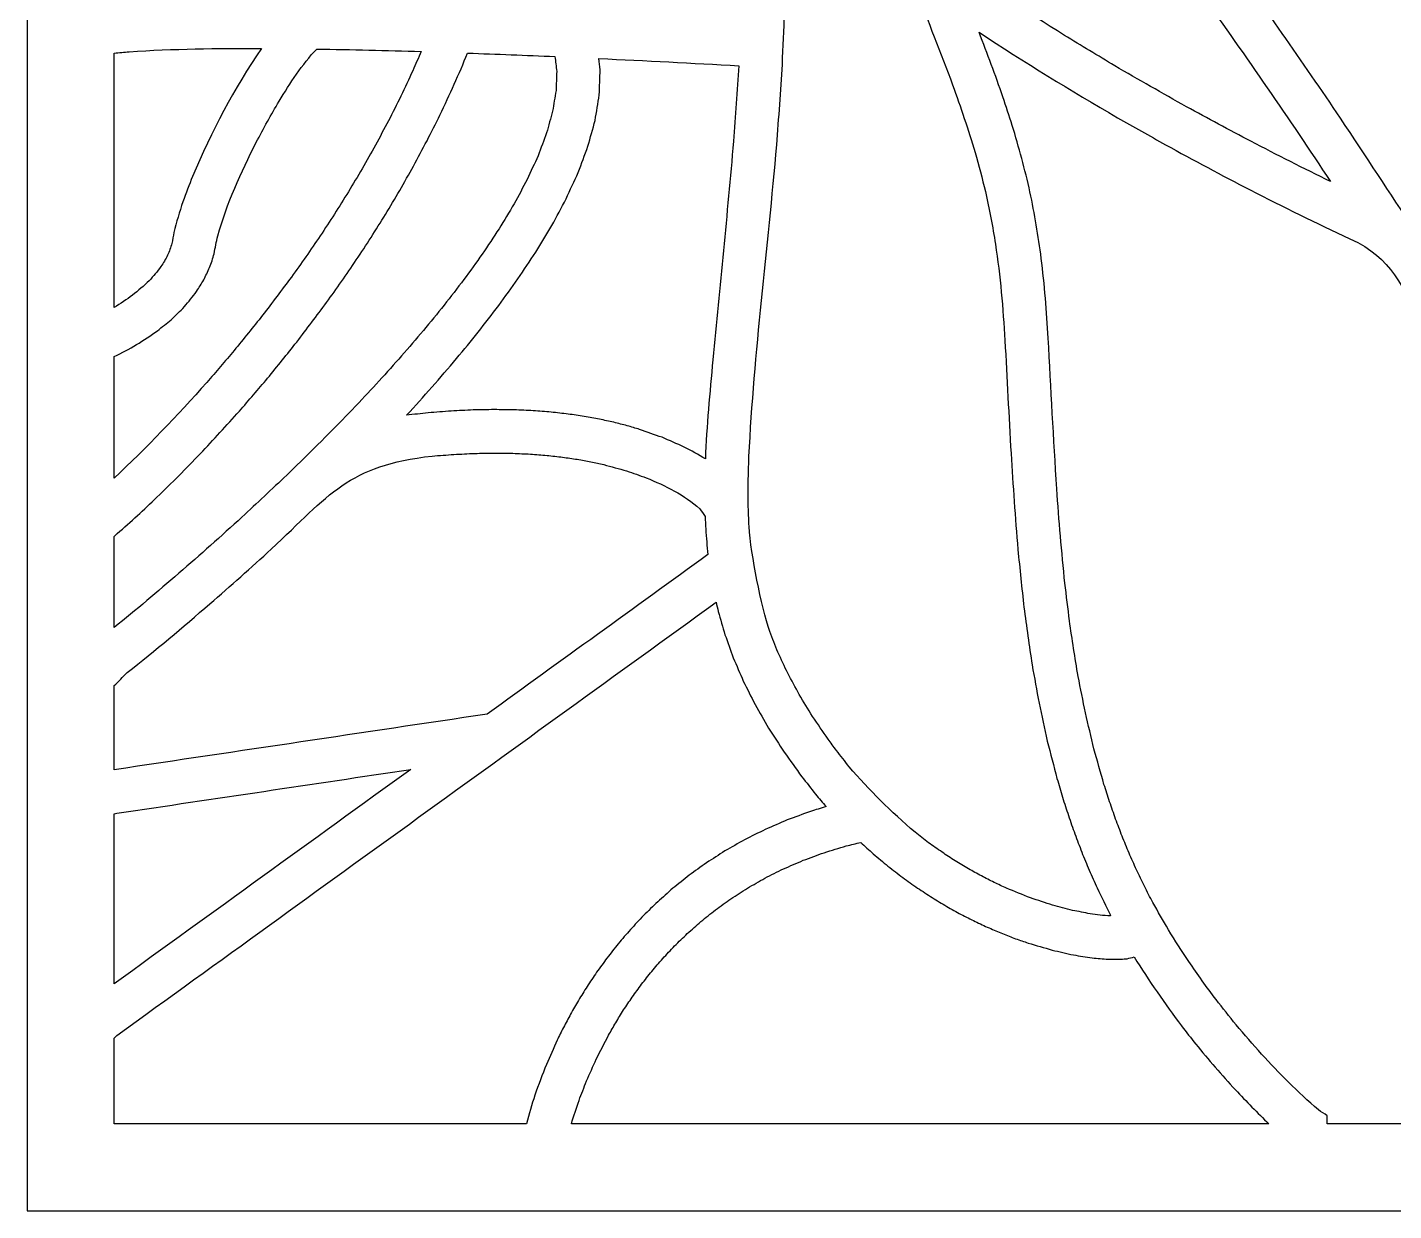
# Model space of a CAD drawing. Header units: centimetres. Extents: x 11.4 to 34.1, y -13.2 to 12.5.
# Drawn here: x 11.37 to 18.08, y -13.24 to -7.43 of the extents above; entities that cross this region are included whole.
import ezdxf

# ---------------------------------------------------------------- set-up
doc = ezdxf.new("R2010")
doc.units = ezdxf.units.CM
doc.header["$MEASUREMENT"] = 0
doc.layers.add('layer 1', color=7, linetype='Continuous')

msp = doc.modelspace()

# ---------------------------------------------------------------- linework, layer by layer
at = {"layer": 'layer 1', "color": 177}
for points, knots in [([(22.13631, -13.24016), (18.5475, -13.24016), (14.9587, -13.24016), (11.36989, -13.24016), (11.36989, -13.24016), (11.36989, -4.65901), (11.36989, 3.92215), (11.36989, 12.5033), (11.36989, 12.5033), (14.9587, 12.5033), (18.5475, 12.5033), (22.13631, 12.5033), (22.13631, 12.5033), (22.13631, 3.92215), (22.13631, -4.65901), (22.13631, -13.24016)], [0, 0, 0, 0, 0.2, 0.2, 0.2, 0.2, 0.4, 0.4, 0.4, 0.4, 0.6, 0.6, 0.6, 0.6, 1, 1, 1, 1]), ([(15.83243, -6.84298), (15.85421, -6.93241), (15.8815, -7.02127), (15.91198, -7.10812), (15.91198, -7.10812), (16.09123, -7.23516), (16.27551, -7.35403), (16.4616, -7.47074), (16.4616, -7.47074), (16.54399, -7.52048), (16.62638, -7.57022), (16.70877, -7.61996), (16.70877, -7.61996), (16.82556, -7.688), (16.94277, -7.7549), (17.06081, -7.82079), (17.06081, -7.82079), (17.16567, -7.87818), (17.27083, -7.93477), (17.37657, -7.99056), (17.37657, -7.99056), (17.50621, -8.05781), (17.63628, -8.12386), (17.76754, -8.18792), (17.76754, -8.18792), (17.56382, -7.87903), (17.3529, -7.57501), (17.13853, -7.27345), (17.13853, -7.27345), (16.88857, -6.92387), (16.56069, -6.49966), (16.26346, -6.19339), (16.26346, -6.19339), (16.23241, -6.22453), (16.20525, -6.25763), (16.1783, -6.29234), (16.1783, -6.29234), (16.06032, -6.4508), (15.96234, -6.62301), (15.86221, -6.79299), (15.86221, -6.79299), (15.85232, -6.80967), (15.84249, -6.82639), (15.83243, -6.84298)], [0, 0, 0, 0, 0.0833333, 0.0833333, 0.0833333, 0.0833333, 0.1666667, 0.1666667, 0.1666667, 0.1666667, 0.25, 0.25, 0.25, 0.25, 0.3333333, 0.3333333, 0.3333333, 0.3333333, 0.4166667, 0.4166667, 0.4166667, 0.4166667, 0.5, 0.5, 0.5, 0.5, 0.5833333, 0.5833333, 0.5833333, 0.5833333, 0.6666667, 0.6666667, 0.6666667, 0.6666667, 0.75, 0.75, 0.75, 0.75, 0.8333333, 0.8333333, 0.8333333, 0.8333333, 1, 1, 1, 1]), ([(18.26587, -7.0495), (18.19959, -6.97739), (18.13331, -6.90527), (18.06702, -6.83315), (18.06702, -6.83315), (18.03384, -6.79945), (18.00065, -6.76574), (17.96747, -6.73204), (17.96747, -6.73204), (17.82019, -6.68065), (17.66203, -6.66348), (17.50741, -6.65133), (17.50741, -6.65133), (17.44395, -6.64744), (17.38076, -6.64475), (17.31721, -6.64294), (17.31721, -6.64294), (17.26815, -6.64269), (17.21909, -6.64244), (17.17003, -6.64219), (17.17003, -6.64219), (17.0933, -6.64348), (17.01682, -6.64565), (16.94017, -6.64907), (16.94017, -6.64907), (17.04234, -6.78024), (17.14154, -6.91331), (17.23913, -7.04793), (17.23913, -7.04793), (17.43595, -7.3214), (17.62833, -7.59825), (17.81706, -7.87736), (17.81706, -7.87736), (18.06935, -8.2561), (18.28229, -8.58717), (18.5416, -8.96982), (18.5416, -8.96982), (18.57631, -9.01996), (18.61102, -9.07011), (18.64573, -9.12026), (18.64573, -9.12026), (18.68081, -9.16963), (18.7159, -9.219), (18.75098, -9.26838), (18.75098, -9.26838), (18.78655, -9.31688), (18.82212, -9.36538), (18.85769, -9.41388), (18.85769, -9.41388), (18.89385, -9.4614), (18.93001, -9.50893), (18.96617, -9.55646), (18.96617, -9.55646), (19.00302, -9.60291), (19.03988, -9.64937), (19.07673, -9.69583), (19.07673, -9.69583), (19.11439, -9.74111), (19.15205, -9.7864), (19.18971, -9.83169), (19.18971, -9.83169), (19.22827, -9.87571), (19.26684, -9.91972), (19.3054, -9.96374), (19.3054, -9.96374), (19.34498, -10.0064), (19.38455, -10.04906), (19.42413, -10.09172), (19.42413, -10.09172), (19.46483, -10.13292), (19.50552, -10.17412), (19.54622, -10.21532), (19.54622, -10.21532), (19.55951, -10.2279), (19.5728, -10.24047), (19.5861, -10.25305), (19.5861, -10.25305), (19.66034, -10.06398), (19.69013, -9.96098), (19.72932, -9.80421), (19.72932, -9.80421), (19.72425, -9.71184), (19.70591, -9.62018), (19.68755, -9.52976), (19.68755, -9.52976), (19.68069, -9.50064), (19.67384, -9.47152), (19.66698, -9.44239), (19.66698, -9.44239), (19.6582, -9.40974), (19.64942, -9.37709), (19.64064, -9.34443), (19.64064, -9.34443), (19.6297, -9.30836), (19.61876, -9.27229), (19.60783, -9.23622), (19.60783, -9.23622), (19.59449, -9.19684), (19.58116, -9.15747), (19.56783, -9.11809), (19.56783, -9.11809), (19.55186, -9.07552), (19.53589, -9.03295), (19.51992, -8.99038), (19.51992, -8.99038), (19.50108, -8.94473), (19.48224, -8.89907), (19.4634, -8.85342), (19.4634, -8.85342), (19.44144, -8.8048), (19.41949, -8.75618), (19.39754, -8.70755), (19.39754, -8.70755), (19.37223, -8.65607), (19.34693, -8.60459), (19.32162, -8.55311), (19.32162, -8.55311), (19.29272, -8.49889), (19.26383, -8.44466), (19.23493, -8.39044), (19.23493, -8.39044), (19.2022, -8.33358), (19.16948, -8.27672), (19.13675, -8.21986), (19.13675, -8.21986), (19.09995, -8.16048), (19.06315, -8.1011), (19.02635, -8.04172), (19.02635, -8.04172), (18.98524, -7.97993), (18.94413, -7.91815), (18.90301, -7.85636), (18.90301, -7.85636), (18.85735, -7.79228), (18.81169, -7.7282), (18.76602, -7.66412), (18.76602, -7.66412), (18.71557, -7.59785), (18.66511, -7.53159), (18.61465, -7.46533), (18.61465, -7.46533), (18.45805, -7.27266), (18.40744, -7.21324), (18.26587, -7.0495)], [0, 0, 0, 0, 0.027027, 0.027027, 0.027027, 0.027027, 0.0540541, 0.0540541, 0.0540541, 0.0540541, 0.0810811, 0.0810811, 0.0810811, 0.0810811, 0.1081081, 0.1081081, 0.1081081, 0.1081081, 0.1351351, 0.1351351, 0.1351351, 0.1351351, 0.1621622, 0.1621622, 0.1621622, 0.1621622, 0.1891892, 0.1891892, 0.1891892, 0.1891892, 0.2162162, 0.2162162, 0.2162162, 0.2162162, 0.2432432, 0.2432432, 0.2432432, 0.2432432, 0.2702703, 0.2702703, 0.2702703, 0.2702703, 0.2972973, 0.2972973, 0.2972973, 0.2972973, 0.3243243, 0.3243243, 0.3243243, 0.3243243, 0.3513514, 0.3513514, 0.3513514, 0.3513514, 0.3783784, 0.3783784, 0.3783784, 0.3783784, 0.4054054, 0.4054054, 0.4054054, 0.4054054, 0.4324324, 0.4324324, 0.4324324, 0.4324324, 0.4594595, 0.4594595, 0.4594595, 0.4594595, 0.4864865, 0.4864865, 0.4864865, 0.4864865, 0.5135135, 0.5135135, 0.5135135, 0.5135135, 0.5405405, 0.5405405, 0.5405405, 0.5405405, 0.5675676, 0.5675676, 0.5675676, 0.5675676, 0.5945946, 0.5945946, 0.5945946, 0.5945946, 0.6216216, 0.6216216, 0.6216216, 0.6216216, 0.6486486, 0.6486486, 0.6486486, 0.6486486, 0.6756757, 0.6756757, 0.6756757, 0.6756757, 0.7027027, 0.7027027, 0.7027027, 0.7027027, 0.7297297, 0.7297297, 0.7297297, 0.7297297, 0.7567568, 0.7567568, 0.7567568, 0.7567568, 0.7837838, 0.7837838, 0.7837838, 0.7837838, 0.8108108, 0.8108108, 0.8108108, 0.8108108, 0.8378378, 0.8378378, 0.8378378, 0.8378378, 0.8648649, 0.8648649, 0.8648649, 0.8648649, 0.8918919, 0.8918919, 0.8918919, 0.8918919, 0.9189189, 0.9189189, 0.9189189, 0.9189189, 0.9459459, 0.9459459, 0.9459459, 0.9459459, 1, 1, 1, 1]), ([(15.09094, -7.08501), (15.09566, -7.08842), (15.10039, -7.09183), (15.10511, -7.09525), (15.10511, -7.09525), (15.10048, -7.09988), (15.09584, -7.10451), (15.09121, -7.10914), (15.09121, -7.10914), (15.09005, -7.19182), (15.08888, -7.2745), (15.08772, -7.35718), (15.08772, -7.35718), (15.08403, -7.44262), (15.08034, -7.52806), (15.07665, -7.6135), (15.07665, -7.6135), (15.06868, -7.74489), (15.05945, -7.87601), (15.04918, -8.00725), (15.04918, -8.00725), (15.00587, -8.51713), (14.93862, -9.02714), (14.91258, -9.53809), (14.91258, -9.53809), (14.9096, -9.61595), (14.90821, -9.69325), (14.90895, -9.77118), (14.90895, -9.77118), (14.9104, -9.80794), (14.91184, -9.8447), (14.91329, -9.88146), (14.91329, -9.88146), (14.92359, -10.02337), (14.97129, -10.26899), (15.01512, -10.39756), (15.01512, -10.39756), (15.02845, -10.43141), (15.04178, -10.46525), (15.05511, -10.4991), (15.05511, -10.4991), (15.07109, -10.53336), (15.08706, -10.56762), (15.10304, -10.60188), (15.10304, -10.60188), (15.12187, -10.63681), (15.1407, -10.67173), (15.15954, -10.70665), (15.15954, -10.70665), (15.18144, -10.74245), (15.20335, -10.77825), (15.22526, -10.81405), (15.22526, -10.81405), (15.25046, -10.85094), (15.27565, -10.88782), (15.30085, -10.92471), (15.30085, -10.92471), (15.31464, -10.94347), (15.32842, -10.96224), (15.34221, -10.981), (15.34221, -10.981), (15.36306, -11.00755), (15.3839, -11.03409), (15.40475, -11.06064), (15.40475, -11.06064), (15.50266, -11.17501), (15.60839, -11.28178), (15.72895, -11.38275), (15.72895, -11.38275), (15.75091, -11.3997), (15.77287, -11.41665), (15.79483, -11.4336), (15.79483, -11.4336), (15.81672, -11.44916), (15.83862, -11.46473), (15.86051, -11.4803), (15.86051, -11.4803), (15.88226, -11.49454), (15.90401, -11.50878), (15.92576, -11.52303), (15.92576, -11.52303), (15.94729, -11.536), (15.96882, -11.54896), (15.99035, -11.56193), (15.99035, -11.56193), (16.01158, -11.57368), (16.03282, -11.58543), (16.05405, -11.59718), (16.05405, -11.59718), (16.0749, -11.60776), (16.09575, -11.61835), (16.1166, -11.62893), (16.1166, -11.62893), (16.13699, -11.63839), (16.15738, -11.64786), (16.17777, -11.65733), (16.17777, -11.65733), (16.21685, -11.67312), (16.25592, -11.68891), (16.295, -11.7047), (16.295, -11.7047), (16.33124, -11.71664), (16.36748, -11.72859), (16.40372, -11.74053), (16.40372, -11.74053), (16.43643, -11.74905), (16.46915, -11.75756), (16.50186, -11.76607), (16.50186, -11.76607), (16.53031, -11.77157), (16.55876, -11.77706), (16.58722, -11.78256), (16.58722, -11.78256), (16.61985, -11.78718), (16.65344, -11.79245), (16.68646, -11.79321), (16.68646, -11.79321), (16.68695, -11.79222), (16.68744, -11.79124), (16.68793, -11.79025), (16.68793, -11.79025), (16.66586, -11.74553), (16.64378, -11.70081), (16.6217, -11.65609), (16.6217, -11.65609), (16.60873, -11.62689), (16.59576, -11.59769), (16.58278, -11.56849), (16.58278, -11.56849), (16.57067, -11.539), (16.55856, -11.50951), (16.54645, -11.48003), (16.54645, -11.48003), (16.53517, -11.45027), (16.52389, -11.42052), (16.51262, -11.39077), (16.51262, -11.39077), (16.50213, -11.36077), (16.49165, -11.33077), (16.48116, -11.30077), (16.48116, -11.30077), (16.47144, -11.27055), (16.46172, -11.24033), (16.452, -11.2101), (16.452, -11.2101), (16.443, -11.17967), (16.43401, -11.14924), (16.42501, -11.1188), (16.42501, -11.1188), (16.40906, -11.05739), (16.39311, -10.99598), (16.37715, -10.93457), (16.37715, -10.93457), (16.36369, -10.87255), (16.35022, -10.81053), (16.33675, -10.74851), (16.33675, -10.74851), (16.3255, -10.68602), (16.31424, -10.62353), (16.30299, -10.56104), (16.30299, -10.56104), (16.28831, -10.46679), (16.27504, -10.37269), (16.26297, -10.27809), (16.26297, -10.27809), (16.25206, -10.18352), (16.24221, -10.08904), (16.23327, -9.99428), (16.23327, -9.99428), (16.21987, -9.83727), (16.2089, -9.68033), (16.19938, -9.52306), (16.19938, -9.52306), (16.18885, -9.33822), (16.17947, -9.15333), (16.16929, -8.96849), (16.16929, -8.96849), (16.16009, -8.81022), (16.14627, -8.65297), (16.12292, -8.49611), (16.12292, -8.49611), (16.10939, -8.4091), (16.09306, -8.32307), (16.07336, -8.23726), (16.07336, -8.23726), (16.05802, -8.1727), (16.04064, -8.10883), (16.0227, -8.04495), (16.0227, -8.04495), (15.9891, -7.9331), (15.95227, -7.82335), (15.91245, -7.71359), (15.91245, -7.71359), (15.85378, -7.55635), (15.79105, -7.40065), (15.73357, -7.24298), (15.73357, -7.24298), (15.64048, -7.17701), (15.54991, -7.1077), (15.45929, -7.03845), (15.45929, -7.03845), (15.32869, -6.93437), (15.19892, -6.82939), (15.07637, -6.71581), (15.07637, -6.71581), (15.08653, -6.8386), (15.08936, -6.96184), (15.09094, -7.08501)], [0, 0, 0, 0, 0.0188679, 0.0188679, 0.0188679, 0.0188679, 0.0377358, 0.0377358, 0.0377358, 0.0377358, 0.0566038, 0.0566038, 0.0566038, 0.0566038, 0.0754717, 0.0754717, 0.0754717, 0.0754717, 0.0943396, 0.0943396, 0.0943396, 0.0943396, 0.1132075, 0.1132075, 0.1132075, 0.1132075, 0.1320755, 0.1320755, 0.1320755, 0.1320755, 0.1509434, 0.1509434, 0.1509434, 0.1509434, 0.1698113, 0.1698113, 0.1698113, 0.1698113, 0.1886792, 0.1886792, 0.1886792, 0.1886792, 0.2075472, 0.2075472, 0.2075472, 0.2075472, 0.2264151, 0.2264151, 0.2264151, 0.2264151, 0.245283, 0.245283, 0.245283, 0.245283, 0.2641509, 0.2641509, 0.2641509, 0.2641509, 0.2830189, 0.2830189, 0.2830189, 0.2830189, 0.3018868, 0.3018868, 0.3018868, 0.3018868, 0.3207547, 0.3207547, 0.3207547, 0.3207547, 0.3396226, 0.3396226, 0.3396226, 0.3396226, 0.3584906, 0.3584906, 0.3584906, 0.3584906, 0.3773585, 0.3773585, 0.3773585, 0.3773585, 0.3962264, 0.3962264, 0.3962264, 0.3962264, 0.4150943, 0.4150943, 0.4150943, 0.4150943, 0.4339623, 0.4339623, 0.4339623, 0.4339623, 0.4528302, 0.4528302, 0.4528302, 0.4528302, 0.4716981, 0.4716981, 0.4716981, 0.4716981, 0.490566, 0.490566, 0.490566, 0.490566, 0.509434, 0.509434, 0.509434, 0.509434, 0.5283019, 0.5283019, 0.5283019, 0.5283019, 0.5471698, 0.5471698, 0.5471698, 0.5471698, 0.5660377, 0.5660377, 0.5660377, 0.5660377, 0.5849057, 0.5849057, 0.5849057, 0.5849057, 0.6037736, 0.6037736, 0.6037736, 0.6037736, 0.6226415, 0.6226415, 0.6226415, 0.6226415, 0.6415094, 0.6415094, 0.6415094, 0.6415094, 0.6603774, 0.6603774, 0.6603774, 0.6603774, 0.6792453, 0.6792453, 0.6792453, 0.6792453, 0.6981132, 0.6981132, 0.6981132, 0.6981132, 0.7169811, 0.7169811, 0.7169811, 0.7169811, 0.7358491, 0.7358491, 0.7358491, 0.7358491, 0.754717, 0.754717, 0.754717, 0.754717, 0.7735849, 0.7735849, 0.7735849, 0.7735849, 0.7924528, 0.7924528, 0.7924528, 0.7924528, 0.8113208, 0.8113208, 0.8113208, 0.8113208, 0.8301887, 0.8301887, 0.8301887, 0.8301887, 0.8490566, 0.8490566, 0.8490566, 0.8490566, 0.8679245, 0.8679245, 0.8679245, 0.8679245, 0.8867925, 0.8867925, 0.8867925, 0.8867925, 0.9056604, 0.9056604, 0.9056604, 0.9056604, 0.9245283, 0.9245283, 0.9245283, 0.9245283, 0.9433962, 0.9433962, 0.9433962, 0.9433962, 0.9622642, 0.9622642, 0.9622642, 0.9622642, 1, 1, 1, 1]), ([(18.316, -12.81377), (18.32953, -12.80017), (18.34307, -12.78657), (18.3566, -12.77297), (18.3566, -12.77297), (18.56748, -12.41698), (18.75851, -12.04986), (18.94444, -11.68039), (18.94444, -11.68039), (18.97904, -11.60971), (19.01364, -11.53903), (19.04823, -11.46836), (19.04823, -11.46836), (19.08409, -11.39288), (19.11995, -11.31741), (19.15581, -11.24194), (19.15581, -11.24194), (19.19257, -11.16202), (19.22932, -11.0821), (19.26608, -11.00217), (19.26608, -11.00217), (19.30339, -10.91814), (19.3407, -10.8341), (19.37801, -10.75007), (19.37801, -10.75007), (19.41851, -10.65492), (19.45901, -10.55977), (19.49952, -10.46462), (19.49952, -10.46462), (19.46537, -10.43232), (19.43123, -10.40002), (19.39708, -10.36772), (19.39708, -10.36772), (19.35476, -10.32487), (19.31243, -10.28201), (19.27011, -10.23916), (19.27011, -10.23916), (19.22908, -10.19495), (19.18806, -10.15073), (19.14704, -10.10652), (19.14704, -10.10652), (19.10721, -10.06105), (19.06737, -10.01558), (19.02754, -9.97011), (19.02754, -9.97011), (18.98877, -9.92349), (18.95001, -9.87687), (18.91124, -9.83025), (18.91124, -9.83025), (18.87343, -9.78259), (18.83562, -9.73493), (18.7978, -9.68727), (18.7978, -9.68727), (18.76083, -9.63867), (18.72386, -9.59007), (18.68688, -9.54147), (18.68688, -9.54147), (18.65063, -9.49204), (18.61437, -9.44261), (18.57812, -9.39317), (18.57812, -9.39317), (18.54247, -9.34301), (18.50682, -9.29284), (18.47118, -9.24268), (18.47118, -9.24268), (18.40124, -9.14056), (18.3313, -9.03844), (18.26136, -8.93632), (18.26136, -8.93632), (18.09521, -8.68723), (18.0824, -8.56904), (17.86227, -8.46893), (17.86227, -8.46893), (17.69757, -8.39257), (17.53523, -8.31168), (17.37355, -8.22917), (17.37355, -8.22917), (17.234, -8.15678), (17.09556, -8.08285), (16.95767, -8.00738), (16.95767, -8.00738), (16.87936, -7.9632), (16.80105, -7.91902), (16.72274, -7.87484), (16.72274, -7.87484), (16.49237, -7.74062), (16.26458, -7.6029), (16.04242, -7.45538), (16.04242, -7.45538), (16.08304, -7.56063), (16.12248, -7.666), (16.15976, -7.7725), (16.15976, -7.7725), (16.175, -7.81912), (16.19024, -7.86574), (16.20548, -7.91236), (16.20548, -7.91236), (16.23795, -8.02044), (16.26784, -8.12859), (16.29225, -8.23875), (16.29225, -8.23875), (16.31537, -8.34694), (16.33352, -8.45538), (16.34776, -8.56508), (16.34776, -8.56508), (16.36387, -8.69523), (16.37453, -8.82553), (16.38214, -8.95644), (16.38214, -8.95644), (16.39574, -9.20316), (16.40783, -9.44992), (16.4239, -9.6965), (16.4239, -9.6965), (16.43487, -9.85143), (16.44788, -10.00575), (16.46398, -10.16024), (16.46398, -10.16024), (16.47143, -10.22156), (16.47888, -10.28287), (16.48633, -10.34418), (16.48633, -10.34418), (16.49921, -10.4355), (16.51333, -10.52623), (16.52892, -10.61713), (16.52892, -10.61713), (16.54075, -10.67692), (16.55259, -10.73671), (16.56442, -10.7965), (16.56442, -10.7965), (16.57843, -10.85545), (16.59245, -10.91439), (16.60646, -10.97334), (16.60646, -10.97334), (16.62288, -11.0313), (16.63931, -11.08927), (16.65573, -11.14723), (16.65573, -11.14723), (16.66492, -11.17581), (16.67411, -11.20438), (16.6833, -11.23296), (16.6833, -11.23296), (16.69319, -11.26124), (16.70307, -11.28952), (16.71296, -11.3178), (16.71296, -11.3178), (16.72356, -11.34578), (16.73417, -11.37375), (16.74477, -11.40173), (16.74477, -11.40173), (16.75613, -11.42938), (16.76749, -11.45704), (16.77884, -11.48469), (16.77884, -11.48469), (16.79098, -11.51201), (16.80312, -11.53933), (16.81526, -11.56665), (16.81526, -11.56665), (16.82821, -11.59362), (16.84116, -11.62059), (16.8541, -11.64756), (16.8541, -11.64756), (16.8679, -11.67417), (16.88169, -11.70077), (16.89548, -11.72738), (16.89548, -11.72738), (16.92097, -11.7719), (16.94646, -11.81642), (16.97195, -11.86095), (16.97195, -11.86095), (17.00436, -11.91357), (17.03744, -11.96539), (17.07157, -12.01692), (17.07157, -12.01692), (17.1151, -12.08043), (17.15968, -12.14258), (17.20597, -12.20411), (17.20597, -12.20411), (17.23833, -12.2459), (17.27111, -12.28715), (17.30456, -12.32809), (17.30456, -12.32809), (17.38632, -12.4256), (17.47097, -12.51904), (17.56095, -12.60904), (17.56095, -12.60904), (17.60876, -12.65597), (17.65727, -12.70228), (17.70846, -12.74557), (17.70846, -12.74557), (17.72284, -12.75517), (17.73722, -12.76477), (17.7516, -12.77438), (17.7516, -12.77438), (17.7516, -12.78751), (17.7516, -12.80064), (17.7516, -12.81377), (17.7516, -12.81377), (17.93973, -12.81377), (18.12787, -12.81377), (18.316, -12.81377)], [0, 0, 0, 0, 0.0196078, 0.0196078, 0.0196078, 0.0196078, 0.0392157, 0.0392157, 0.0392157, 0.0392157, 0.0588235, 0.0588235, 0.0588235, 0.0588235, 0.0784314, 0.0784314, 0.0784314, 0.0784314, 0.0980392, 0.0980392, 0.0980392, 0.0980392, 0.1176471, 0.1176471, 0.1176471, 0.1176471, 0.1372549, 0.1372549, 0.1372549, 0.1372549, 0.1568627, 0.1568627, 0.1568627, 0.1568627, 0.1764706, 0.1764706, 0.1764706, 0.1764706, 0.1960784, 0.1960784, 0.1960784, 0.1960784, 0.2156863, 0.2156863, 0.2156863, 0.2156863, 0.2352941, 0.2352941, 0.2352941, 0.2352941, 0.254902, 0.254902, 0.254902, 0.254902, 0.2745098, 0.2745098, 0.2745098, 0.2745098, 0.2941176, 0.2941176, 0.2941176, 0.2941176, 0.3137255, 0.3137255, 0.3137255, 0.3137255, 0.3333333, 0.3333333, 0.3333333, 0.3333333, 0.3529412, 0.3529412, 0.3529412, 0.3529412, 0.372549, 0.372549, 0.372549, 0.372549, 0.3921569, 0.3921569, 0.3921569, 0.3921569, 0.4117647, 0.4117647, 0.4117647, 0.4117647, 0.4313725, 0.4313725, 0.4313725, 0.4313725, 0.4509804, 0.4509804, 0.4509804, 0.4509804, 0.4705882, 0.4705882, 0.4705882, 0.4705882, 0.4901961, 0.4901961, 0.4901961, 0.4901961, 0.5098039, 0.5098039, 0.5098039, 0.5098039, 0.5294118, 0.5294118, 0.5294118, 0.5294118, 0.5490196, 0.5490196, 0.5490196, 0.5490196, 0.5686275, 0.5686275, 0.5686275, 0.5686275, 0.5882353, 0.5882353, 0.5882353, 0.5882353, 0.6078431, 0.6078431, 0.6078431, 0.6078431, 0.627451, 0.627451, 0.627451, 0.627451, 0.6470588, 0.6470588, 0.6470588, 0.6470588, 0.6666667, 0.6666667, 0.6666667, 0.6666667, 0.6862745, 0.6862745, 0.6862745, 0.6862745, 0.7058824, 0.7058824, 0.7058824, 0.7058824, 0.7254902, 0.7254902, 0.7254902, 0.7254902, 0.745098, 0.745098, 0.745098, 0.745098, 0.7647059, 0.7647059, 0.7647059, 0.7647059, 0.7843137, 0.7843137, 0.7843137, 0.7843137, 0.8039216, 0.8039216, 0.8039216, 0.8039216, 0.8235294, 0.8235294, 0.8235294, 0.8235294, 0.8431373, 0.8431373, 0.8431373, 0.8431373, 0.8627451, 0.8627451, 0.8627451, 0.8627451, 0.8823529, 0.8823529, 0.8823529, 0.8823529, 0.9019608, 0.9019608, 0.9019608, 0.9019608, 0.9215686, 0.9215686, 0.9215686, 0.9215686, 0.9411765, 0.9411765, 0.9411765, 0.9411765, 0.9607843, 0.9607843, 0.9607843, 0.9607843, 1, 1, 1, 1]), ([(11.79628, -8.80607), (11.85829, -8.76919), (11.91608, -8.7253), (11.96771, -8.67487), (11.96771, -8.67487), (11.98889, -8.65262), (12.00772, -8.63043), (12.02588, -8.60567), (12.02588, -8.60567), (12.03795, -8.58735), (12.04844, -8.56952), (12.0584, -8.54999), (12.0584, -8.54999), (12.06683, -8.53059), (12.07342, -8.51231), (12.07916, -8.49196), (12.07916, -8.49196), (12.08273, -8.47392), (12.08631, -8.45587), (12.08988, -8.43783), (12.08988, -8.43783), (12.10204, -8.38665), (12.11674, -8.33758), (12.13346, -8.28772), (12.13346, -8.28772), (12.14859, -8.24572), (12.16449, -8.20432), (12.18117, -8.16292), (12.18117, -8.16292), (12.27379, -7.94346), (12.3846, -7.73097), (12.51979, -7.5346), (12.51979, -7.5346), (12.30291, -7.53328), (12.08622, -7.53653), (11.86977, -7.55075), (11.86977, -7.55075), (11.84532, -7.55299), (11.82086, -7.55523), (11.79641, -7.55746), (11.79641, -7.55746), (11.79637, -7.55747), (11.79633, -7.55747), (11.79628, -7.55748), (11.79628, -7.55748), (11.79628, -7.97367), (11.79628, -8.38987), (11.79628, -8.80607)], [0, 0, 0, 0, 0.0769231, 0.0769231, 0.0769231, 0.0769231, 0.1538462, 0.1538462, 0.1538462, 0.1538462, 0.2307692, 0.2307692, 0.2307692, 0.2307692, 0.3076923, 0.3076923, 0.3076923, 0.3076923, 0.3846154, 0.3846154, 0.3846154, 0.3846154, 0.4615385, 0.4615385, 0.4615385, 0.4615385, 0.5384615, 0.5384615, 0.5384615, 0.5384615, 0.6153846, 0.6153846, 0.6153846, 0.6153846, 0.6923077, 0.6923077, 0.6923077, 0.6923077, 0.7692308, 0.7692308, 0.7692308, 0.7692308, 0.8461538, 0.8461538, 0.8461538, 0.8461538, 1, 1, 1, 1]), ([(11.79628, -9.64346), (11.95613, -9.4954), (12.10605, -9.33655), (12.2512, -9.17431), (12.2512, -9.17431), (12.29599, -9.12207), (12.34077, -9.06983), (12.38555, -9.01759), (12.38555, -9.01759), (12.43201, -8.95999), (12.47846, -8.90239), (12.52491, -8.84478), (12.52491, -8.84478), (12.57214, -8.78209), (12.61937, -8.7194), (12.6666, -8.65671), (12.6666, -8.65671), (12.69023, -8.62354), (12.71386, -8.59037), (12.7375, -8.5572), (12.7375, -8.5572), (12.76099, -8.52286), (12.78449, -8.48853), (12.80799, -8.45419), (12.80799, -8.45419), (12.83124, -8.41872), (12.85449, -8.38325), (12.87774, -8.34778), (12.87774, -8.34778), (12.90063, -8.31121), (12.92353, -8.27464), (12.94642, -8.23806), (12.94642, -8.23806), (12.96886, -8.20043), (12.99129, -8.1628), (13.01372, -8.12516), (13.01372, -8.12516), (13.03557, -8.0865), (13.05743, -8.04784), (13.07928, -8.00918), (13.07928, -8.00918), (13.10046, -7.96952), (13.12163, -7.92986), (13.1428, -7.89021), (13.1428, -7.89021), (13.16319, -7.84959), (13.18357, -7.80898), (13.20395, -7.76836), (13.20395, -7.76836), (13.22343, -7.72683), (13.24291, -7.68529), (13.26239, -7.64375), (13.26239, -7.64375), (13.27603, -7.61243), (13.28967, -7.5811), (13.30331, -7.54978), (13.30331, -7.54978), (13.13252, -7.54424), (12.96165, -7.54038), (12.79079, -7.53743), (12.79079, -7.53743), (12.71794, -7.61418), (12.66073, -7.70417), (12.60569, -7.79409), (12.60569, -7.79409), (12.56648, -7.86036), (12.5295, -7.92724), (12.49389, -7.99552), (12.49389, -7.99552), (12.41921, -8.14328), (12.34893, -8.29516), (12.30488, -8.45522), (12.30488, -8.45522), (12.298, -8.48417), (12.29243, -8.51325), (12.28644, -8.54241), (12.28644, -8.54241), (12.28323, -8.5538), (12.28002, -8.5652), (12.2768, -8.57659), (12.2768, -8.57659), (12.27287, -8.58755), (12.26894, -8.59851), (12.26501, -8.60946), (12.26501, -8.60946), (12.25531, -8.63003), (12.24562, -8.6506), (12.23592, -8.67116), (12.23592, -8.67116), (12.22426, -8.68993), (12.21261, -8.70869), (12.20095, -8.72745), (12.20095, -8.72745), (12.1818, -8.75357), (12.16224, -8.77788), (12.14084, -8.8022), (12.14084, -8.8022), (12.11966, -8.82445), (12.09822, -8.84545), (12.07552, -8.86617), (12.07552, -8.86617), (12.05372, -8.88486), (12.03173, -8.9027), (12.00891, -8.92016), (12.00891, -8.92016), (11.94224, -8.96859), (11.87148, -9.01254), (11.79628, -9.04666), (11.79628, -9.04666), (11.79628, -9.24559), (11.79628, -9.44453), (11.79628, -9.64346)], [0, 0, 0, 0, 0.0344828, 0.0344828, 0.0344828, 0.0344828, 0.0689655, 0.0689655, 0.0689655, 0.0689655, 0.1034483, 0.1034483, 0.1034483, 0.1034483, 0.137931, 0.137931, 0.137931, 0.137931, 0.1724138, 0.1724138, 0.1724138, 0.1724138, 0.2068966, 0.2068966, 0.2068966, 0.2068966, 0.2413793, 0.2413793, 0.2413793, 0.2413793, 0.2758621, 0.2758621, 0.2758621, 0.2758621, 0.3103448, 0.3103448, 0.3103448, 0.3103448, 0.3448276, 0.3448276, 0.3448276, 0.3448276, 0.3793103, 0.3793103, 0.3793103, 0.3793103, 0.4137931, 0.4137931, 0.4137931, 0.4137931, 0.4482759, 0.4482759, 0.4482759, 0.4482759, 0.4827586, 0.4827586, 0.4827586, 0.4827586, 0.5172414, 0.5172414, 0.5172414, 0.5172414, 0.5517241, 0.5517241, 0.5517241, 0.5517241, 0.5862069, 0.5862069, 0.5862069, 0.5862069, 0.6206897, 0.6206897, 0.6206897, 0.6206897, 0.6551724, 0.6551724, 0.6551724, 0.6551724, 0.6896552, 0.6896552, 0.6896552, 0.6896552, 0.7241379, 0.7241379, 0.7241379, 0.7241379, 0.7586207, 0.7586207, 0.7586207, 0.7586207, 0.7931034, 0.7931034, 0.7931034, 0.7931034, 0.8275862, 0.8275862, 0.8275862, 0.8275862, 0.862069, 0.862069, 0.862069, 0.862069, 0.8965517, 0.8965517, 0.8965517, 0.8965517, 0.9310345, 0.9310345, 0.9310345, 0.9310345, 1, 1, 1, 1]), ([(11.79628, -10.37704), (12.01137, -10.20354), (12.21909, -10.02124), (12.42374, -9.83559), (12.42374, -9.83559), (12.497, -9.76688), (12.57026, -9.69816), (12.64352, -9.62944), (12.64352, -9.62944), (12.78022, -9.49635), (12.84621, -9.43037), (12.9846, -9.28734), (12.9846, -9.28734), (13.02211, -9.2472), (13.05962, -9.20706), (13.09713, -9.16691), (13.09713, -9.16691), (13.13386, -9.12603), (13.17059, -9.08516), (13.20731, -9.04428), (13.20731, -9.04428), (13.24291, -9.00287), (13.2785, -8.96147), (13.3141, -8.92006), (13.3141, -8.92006), (13.34821, -8.87833), (13.38231, -8.83661), (13.41642, -8.79488), (13.41642, -8.79488), (13.44869, -8.75304), (13.48095, -8.71121), (13.51322, -8.66938), (13.51322, -8.66938), (13.54329, -8.62765), (13.57336, -8.58593), (13.60343, -8.54421), (13.60343, -8.54421), (13.63096, -8.50283), (13.65848, -8.46145), (13.68601, -8.42007), (13.68601, -8.42007), (13.71064, -8.37928), (13.73527, -8.33849), (13.7599, -8.2977), (13.7599, -8.2977), (13.78129, -8.25775), (13.80268, -8.2178), (13.82407, -8.17785), (13.82407, -8.17785), (13.84189, -8.13902), (13.85972, -8.1002), (13.87754, -8.06137), (13.87754, -8.06137), (13.8915, -8.02397), (13.90546, -7.98656), (13.91941, -7.94916), (13.91941, -7.94916), (13.92924, -7.9135), (13.93907, -7.87784), (13.9489, -7.84218), (13.9489, -7.84218), (13.95442, -7.80857), (13.95994, -7.77496), (13.96546, -7.74135), (13.96546, -7.74135), (13.96658, -7.71005), (13.96769, -7.67875), (13.9688, -7.64745), (13.9688, -7.64745), (13.96602, -7.62313), (13.96323, -7.59882), (13.96044, -7.57451), (13.96044, -7.57451), (13.81734, -7.56842), (13.67423, -7.56254), (13.53108, -7.55746), (13.53108, -7.55746), (13.48973, -7.66055), (13.44292, -7.76093), (13.39577, -7.86146), (13.39577, -7.86146), (13.37456, -7.90372), (13.35335, -7.94598), (13.33214, -7.98824), (13.33214, -7.98824), (13.31014, -8.02945), (13.28814, -8.07065), (13.26614, -8.11185), (13.26614, -8.11185), (13.24346, -8.15197), (13.22079, -8.19209), (13.19811, -8.23221), (13.19811, -8.23221), (13.17486, -8.27121), (13.15161, -8.31022), (13.12837, -8.34922), (13.12837, -8.34922), (13.10467, -8.38708), (13.08096, -8.42494), (13.05726, -8.46279), (13.05726, -8.46279), (13.03322, -8.49948), (13.00917, -8.53616), (12.98513, -8.57284), (12.98513, -8.57284), (12.96085, -8.60831), (12.93658, -8.64379), (12.9123, -8.67927), (12.9123, -8.67927), (12.8879, -8.71351), (12.86351, -8.74775), (12.83911, -8.78199), (12.83911, -8.78199), (12.7904, -8.84664), (12.7417, -8.91129), (12.69299, -8.97595), (12.69299, -8.97595), (12.64513, -9.03529), (12.59728, -9.09464), (12.54942, -9.15398), (12.54942, -9.15398), (12.5033, -9.20778), (12.45719, -9.26157), (12.41107, -9.31536), (12.41107, -9.31536), (12.3479, -9.38597), (12.2841, -9.4556), (12.21913, -9.52457), (12.21913, -9.52457), (12.14921, -9.59699), (12.07853, -9.66816), (12.00623, -9.73822), (12.00623, -9.73822), (11.94255, -9.79866), (11.87843, -9.85857), (11.81157, -9.91552), (11.81157, -9.91552), (11.80648, -9.92062), (11.80138, -9.92571), (11.79628, -9.93081), (11.79628, -9.93081), (11.79628, -10.07955), (11.79628, -10.2283), (11.79628, -10.37704)], [0, 0, 0, 0, 0.027027, 0.027027, 0.027027, 0.027027, 0.0540541, 0.0540541, 0.0540541, 0.0540541, 0.0810811, 0.0810811, 0.0810811, 0.0810811, 0.1081081, 0.1081081, 0.1081081, 0.1081081, 0.1351351, 0.1351351, 0.1351351, 0.1351351, 0.1621622, 0.1621622, 0.1621622, 0.1621622, 0.1891892, 0.1891892, 0.1891892, 0.1891892, 0.2162162, 0.2162162, 0.2162162, 0.2162162, 0.2432432, 0.2432432, 0.2432432, 0.2432432, 0.2702703, 0.2702703, 0.2702703, 0.2702703, 0.2972973, 0.2972973, 0.2972973, 0.2972973, 0.3243243, 0.3243243, 0.3243243, 0.3243243, 0.3513514, 0.3513514, 0.3513514, 0.3513514, 0.3783784, 0.3783784, 0.3783784, 0.3783784, 0.4054054, 0.4054054, 0.4054054, 0.4054054, 0.4324324, 0.4324324, 0.4324324, 0.4324324, 0.4594595, 0.4594595, 0.4594595, 0.4594595, 0.4864865, 0.4864865, 0.4864865, 0.4864865, 0.5135135, 0.5135135, 0.5135135, 0.5135135, 0.5405405, 0.5405405, 0.5405405, 0.5405405, 0.5675676, 0.5675676, 0.5675676, 0.5675676, 0.5945946, 0.5945946, 0.5945946, 0.5945946, 0.6216216, 0.6216216, 0.6216216, 0.6216216, 0.6486486, 0.6486486, 0.6486486, 0.6486486, 0.6756757, 0.6756757, 0.6756757, 0.6756757, 0.7027027, 0.7027027, 0.7027027, 0.7027027, 0.7297297, 0.7297297, 0.7297297, 0.7297297, 0.7567568, 0.7567568, 0.7567568, 0.7567568, 0.7837838, 0.7837838, 0.7837838, 0.7837838, 0.8108108, 0.8108108, 0.8108108, 0.8108108, 0.8378378, 0.8378378, 0.8378378, 0.8378378, 0.8648649, 0.8648649, 0.8648649, 0.8648649, 0.8918919, 0.8918919, 0.8918919, 0.8918919, 0.9189189, 0.9189189, 0.9189189, 0.9189189, 0.9459459, 0.9459459, 0.9459459, 0.9459459, 1, 1, 1, 1]), ([(14.86269, -7.61959), (14.63392, -7.60656), (14.40505, -7.59483), (14.17615, -7.58422), (14.17615, -7.58422), (14.17824, -7.6025), (14.18034, -7.62077), (14.18244, -7.63905), (14.18244, -7.63905), (14.18097, -7.6802), (14.17951, -7.72135), (14.17804, -7.7625), (14.17804, -7.7625), (14.17118, -7.80431), (14.16431, -7.84611), (14.15745, -7.88791), (14.15745, -7.88791), (14.14578, -7.93024), (14.13411, -7.97256), (14.12244, -8.01489), (14.12244, -8.01489), (14.10648, -8.05766), (14.09052, -8.10044), (14.07456, -8.14322), (14.07456, -8.14322), (14.05474, -8.18639), (14.03492, -8.22956), (14.0151, -8.27273), (14.0151, -8.27273), (13.99182, -8.31622), (13.96853, -8.3597), (13.94525, -8.40318), (13.94525, -8.40318), (13.91887, -8.44688), (13.89249, -8.49057), (13.86611, -8.53427), (13.86611, -8.53427), (13.83698, -8.57805), (13.80785, -8.62184), (13.77873, -8.66562), (13.77873, -8.66562), (13.7472, -8.70936), (13.71567, -8.7531), (13.68415, -8.79684), (13.68415, -8.79684), (13.65056, -8.84039), (13.61698, -8.88393), (13.5834, -8.92747), (13.5834, -8.92747), (13.54809, -8.97066), (13.51279, -9.01385), (13.47749, -9.05703), (13.47749, -9.05703), (13.39689, -9.15079), (13.31636, -9.24456), (13.23192, -9.33493), (13.23192, -9.33493), (13.26726, -9.33113), (13.30261, -9.32733), (13.33795, -9.32353), (13.33795, -9.32353), (13.37567, -9.32057), (13.41339, -9.31762), (13.45111, -9.31467), (13.45111, -9.31467), (13.48713, -9.31293), (13.52314, -9.31118), (13.55915, -9.30944), (13.55915, -9.30944), (13.59348, -9.30883), (13.62781, -9.30823), (13.66214, -9.30762), (13.66214, -9.30762), (13.69482, -9.30806), (13.7275, -9.30851), (13.76018, -9.30895), (13.76018, -9.30895), (13.79124, -9.31037), (13.82229, -9.31179), (13.85335, -9.31321), (13.85335, -9.31321), (13.88281, -9.31553), (13.91227, -9.31785), (13.94173, -9.32016), (13.94173, -9.32016), (13.96962, -9.3233), (13.99751, -9.32643), (14.0254, -9.32956), (14.0254, -9.32956), (14.05175, -9.33344), (14.0781, -9.33731), (14.10445, -9.34118), (14.10445, -9.34118), (14.12928, -9.34571), (14.15411, -9.35023), (14.17895, -9.35476), (14.17895, -9.35476), (14.20229, -9.35986), (14.22564, -9.36497), (14.24898, -9.37007), (14.24898, -9.37007), (14.27086, -9.37567), (14.29274, -9.38127), (14.31462, -9.38687), (14.31462, -9.38687), (14.33507, -9.39289), (14.35551, -9.3989), (14.37596, -9.40491), (14.37596, -9.40491), (14.41263, -9.41786), (14.44931, -9.4308), (14.48599, -9.44374), (14.48599, -9.44374), (14.55945, -9.47423), (14.63162, -9.50704), (14.69877, -9.55004), (14.69877, -9.55004), (14.70499, -9.38737), (14.72042, -9.2252), (14.73526, -9.06316), (14.73526, -9.06316), (14.7693, -8.70541), (14.80627, -8.348), (14.83669, -7.98991), (14.83669, -7.98991), (14.84635, -7.86648), (14.8552, -7.74316), (14.86269, -7.61959)], [0, 0, 0, 0, 0.030303, 0.030303, 0.030303, 0.030303, 0.0606061, 0.0606061, 0.0606061, 0.0606061, 0.0909091, 0.0909091, 0.0909091, 0.0909091, 0.1212121, 0.1212121, 0.1212121, 0.1212121, 0.1515152, 0.1515152, 0.1515152, 0.1515152, 0.1818182, 0.1818182, 0.1818182, 0.1818182, 0.2121212, 0.2121212, 0.2121212, 0.2121212, 0.2424242, 0.2424242, 0.2424242, 0.2424242, 0.2727273, 0.2727273, 0.2727273, 0.2727273, 0.3030303, 0.3030303, 0.3030303, 0.3030303, 0.3333333, 0.3333333, 0.3333333, 0.3333333, 0.3636364, 0.3636364, 0.3636364, 0.3636364, 0.3939394, 0.3939394, 0.3939394, 0.3939394, 0.4242424, 0.4242424, 0.4242424, 0.4242424, 0.4545455, 0.4545455, 0.4545455, 0.4545455, 0.4848485, 0.4848485, 0.4848485, 0.4848485, 0.5151515, 0.5151515, 0.5151515, 0.5151515, 0.5454545, 0.5454545, 0.5454545, 0.5454545, 0.5757576, 0.5757576, 0.5757576, 0.5757576, 0.6060606, 0.6060606, 0.6060606, 0.6060606, 0.6363636, 0.6363636, 0.6363636, 0.6363636, 0.6666667, 0.6666667, 0.6666667, 0.6666667, 0.6969697, 0.6969697, 0.6969697, 0.6969697, 0.7272727, 0.7272727, 0.7272727, 0.7272727, 0.7575758, 0.7575758, 0.7575758, 0.7575758, 0.7878788, 0.7878788, 0.7878788, 0.7878788, 0.8181818, 0.8181818, 0.8181818, 0.8181818, 0.8484848, 0.8484848, 0.8484848, 0.8484848, 0.8787879, 0.8787879, 0.8787879, 0.8787879, 0.9090909, 0.9090909, 0.9090909, 0.9090909, 0.9393939, 0.9393939, 0.9393939, 0.9393939, 1, 1, 1, 1]), ([(11.79628, -11.07566), (12.40681, -10.98462), (13.01734, -10.89357), (13.62787, -10.80253), (13.62787, -10.80253), (13.98903, -10.54149), (14.35019, -10.28045), (14.71135, -10.01941), (14.71135, -10.01941), (14.70626, -9.97794), (14.7035, -9.93614), (14.70048, -9.89449), (14.70048, -9.89449), (14.69946, -9.8736), (14.69844, -9.85271), (14.69742, -9.83182), (14.69742, -9.83182), (14.68892, -9.81954), (14.68042, -9.80725), (14.67192, -9.79497), (14.67192, -9.79497), (14.59579, -9.72639), (14.50156, -9.68104), (14.40777, -9.6421), (14.40777, -9.6421), (14.37589, -9.63086), (14.34401, -9.61961), (14.31213, -9.60837), (14.31213, -9.60837), (14.27468, -9.59809), (14.23722, -9.58782), (14.19977, -9.57754), (14.19977, -9.57754), (14.17886, -9.57297), (14.15795, -9.5684), (14.13704, -9.56383), (14.13704, -9.56383), (14.11464, -9.55975), (14.09223, -9.55566), (14.06982, -9.55158), (14.06982, -9.55158), (14.04588, -9.54806), (14.02194, -9.54454), (13.998, -9.54102), (13.998, -9.54102), (13.97249, -9.53816), (13.94697, -9.53529), (13.92146, -9.53242), (13.92146, -9.53242), (13.89435, -9.53029), (13.86723, -9.52816), (13.84012, -9.52603), (13.84012, -9.52603), (13.81136, -9.52471), (13.78261, -9.5234), (13.75386, -9.52208), (13.75386, -9.52208), (13.72343, -9.52167), (13.69301, -9.52125), (13.66258, -9.52084), (13.66258, -9.52084), (13.63045, -9.52141), (13.59832, -9.52198), (13.56619, -9.52255), (13.56619, -9.52255), (13.53232, -9.52419), (13.49846, -9.52582), (13.46459, -9.52746), (13.46459, -9.52746), (13.42895, -9.53025), (13.39331, -9.53304), (13.35768, -9.53583), (13.35768, -9.53583), (12.94619, -9.58008), (12.8507, -9.72739), (12.56783, -9.99273), (12.56783, -9.99273), (12.46801, -10.08328), (12.36758, -10.17282), (12.26606, -10.26148), (12.26606, -10.26148), (12.13261, -10.37605), (11.99846, -10.49029), (11.86009, -10.59895), (11.86009, -10.59895), (11.83882, -10.62022), (11.81755, -10.64149), (11.79628, -10.66276), (11.79628, -10.66276), (11.79628, -10.80039), (11.79628, -10.93803), (11.79628, -11.07566)], [0, 0, 0, 0, 0.0416667, 0.0416667, 0.0416667, 0.0416667, 0.0833333, 0.0833333, 0.0833333, 0.0833333, 0.125, 0.125, 0.125, 0.125, 0.1666667, 0.1666667, 0.1666667, 0.1666667, 0.2083333, 0.2083333, 0.2083333, 0.2083333, 0.25, 0.25, 0.25, 0.25, 0.2916667, 0.2916667, 0.2916667, 0.2916667, 0.3333333, 0.3333333, 0.3333333, 0.3333333, 0.375, 0.375, 0.375, 0.375, 0.4166667, 0.4166667, 0.4166667, 0.4166667, 0.4583333, 0.4583333, 0.4583333, 0.4583333, 0.5, 0.5, 0.5, 0.5, 0.5416667, 0.5416667, 0.5416667, 0.5416667, 0.5833333, 0.5833333, 0.5833333, 0.5833333, 0.625, 0.625, 0.625, 0.625, 0.6666667, 0.6666667, 0.6666667, 0.6666667, 0.7083333, 0.7083333, 0.7083333, 0.7083333, 0.75, 0.75, 0.75, 0.75, 0.7916667, 0.7916667, 0.7916667, 0.7916667, 0.8333333, 0.8333333, 0.8333333, 0.8333333, 0.875, 0.875, 0.875, 0.875, 0.9166667, 0.9166667, 0.9166667, 0.9166667, 1, 1, 1, 1]), ([(13.82096, -12.81377), (13.83258, -12.76627), (13.84683, -12.71967), (13.8618, -12.67303), (13.8618, -12.67303), (13.87938, -12.62209), (13.89811, -12.57218), (13.91805, -12.52212), (13.91805, -12.52212), (13.93558, -12.48268), (13.95312, -12.44324), (13.97066, -12.40379), (13.97066, -12.40379), (13.9811, -12.38271), (13.99154, -12.36162), (14.00199, -12.34054), (14.00199, -12.34054), (14.01362, -12.31873), (14.02525, -12.29692), (14.03689, -12.2751), (14.03689, -12.2751), (14.04977, -12.2527), (14.06265, -12.2303), (14.07553, -12.2079), (14.07553, -12.2079), (14.08971, -12.18506), (14.10389, -12.16221), (14.11807, -12.13936), (14.11807, -12.13936), (14.13361, -12.11621), (14.14915, -12.09305), (14.16469, -12.06989), (14.16469, -12.06989), (14.18164, -12.04657), (14.1986, -12.02324), (14.21555, -11.99992), (14.21555, -11.99992), (14.23397, -11.97657), (14.2524, -11.95321), (14.27082, -11.92986), (14.27082, -11.92986), (14.29077, -11.90663), (14.31072, -11.8834), (14.33067, -11.86017), (14.33067, -11.86017), (14.3522, -11.8372), (14.37373, -11.81423), (14.39526, -11.79126), (14.39526, -11.79126), (14.41843, -11.7687), (14.44159, -11.74614), (14.46476, -11.72358), (14.46476, -11.72358), (14.48961, -11.70158), (14.51446, -11.67958), (14.53931, -11.65758), (14.53931, -11.65758), (14.5659, -11.63629), (14.59249, -11.615), (14.61907, -11.59371), (14.61907, -11.59371), (14.64744, -11.57328), (14.67581, -11.55285), (14.70418, -11.53242), (14.70418, -11.53242), (14.73438, -11.513), (14.76458, -11.49358), (14.79478, -11.47415), (14.79478, -11.47415), (14.82684, -11.4559), (14.85891, -11.43764), (14.89098, -11.41938), (14.89098, -11.41938), (14.92496, -11.40243), (14.95893, -11.38548), (14.99291, -11.36853), (14.99291, -11.36853), (15.02882, -11.35305), (15.06474, -11.33756), (15.10066, -11.32207), (15.10066, -11.32207), (15.13856, -11.30819), (15.17646, -11.29431), (15.21436, -11.28043), (15.21436, -11.28043), (15.24025, -11.27256), (15.26614, -11.26469), (15.29204, -11.25682), (15.29204, -11.25682), (15.27464, -11.2365), (15.25725, -11.21618), (15.23985, -11.19586), (15.23985, -11.19586), (15.21738, -11.16723), (15.1949, -11.13861), (15.17242, -11.10998), (15.17242, -11.10998), (15.14352, -11.06971), (15.11461, -11.02944), (15.0857, -10.98916), (15.0857, -10.98916), (15.06024, -10.94986), (15.03478, -10.91055), (15.00932, -10.87123), (15.00932, -10.87123), (14.98704, -10.83254), (14.96476, -10.79384), (14.94249, -10.75515), (14.94249, -10.75515), (14.92325, -10.71689), (14.90402, -10.67862), (14.88478, -10.64035), (14.88478, -10.64035), (14.86845, -10.60235), (14.85211, -10.56435), (14.83577, -10.52635), (14.83577, -10.52635), (14.82219, -10.48846), (14.80861, -10.45057), (14.79503, -10.41268), (14.79503, -10.41268), (14.78404, -10.37477), (14.77306, -10.33685), (14.76208, -10.29894), (14.76208, -10.29894), (14.75845, -10.28384), (14.75482, -10.26875), (14.7512, -10.25366), (14.7512, -10.25366), (13.76538, -10.9662), (12.8237, -11.64683), (11.80867, -12.38048), (11.80867, -12.38048), (11.80454, -12.38461), (11.80041, -12.38874), (11.79628, -12.39287), (11.79628, -12.39287), (11.79628, -12.53317), (11.79628, -12.67347), (11.79628, -12.81377), (11.79628, -12.81377), (12.47117, -12.81377), (13.14607, -12.81377), (13.82096, -12.81377)], [0, 0, 0, 0, 0.027027, 0.027027, 0.027027, 0.027027, 0.0540541, 0.0540541, 0.0540541, 0.0540541, 0.0810811, 0.0810811, 0.0810811, 0.0810811, 0.1081081, 0.1081081, 0.1081081, 0.1081081, 0.1351351, 0.1351351, 0.1351351, 0.1351351, 0.1621622, 0.1621622, 0.1621622, 0.1621622, 0.1891892, 0.1891892, 0.1891892, 0.1891892, 0.2162162, 0.2162162, 0.2162162, 0.2162162, 0.2432432, 0.2432432, 0.2432432, 0.2432432, 0.2702703, 0.2702703, 0.2702703, 0.2702703, 0.2972973, 0.2972973, 0.2972973, 0.2972973, 0.3243243, 0.3243243, 0.3243243, 0.3243243, 0.3513514, 0.3513514, 0.3513514, 0.3513514, 0.3783784, 0.3783784, 0.3783784, 0.3783784, 0.4054054, 0.4054054, 0.4054054, 0.4054054, 0.4324324, 0.4324324, 0.4324324, 0.4324324, 0.4594595, 0.4594595, 0.4594595, 0.4594595, 0.4864865, 0.4864865, 0.4864865, 0.4864865, 0.5135135, 0.5135135, 0.5135135, 0.5135135, 0.5405405, 0.5405405, 0.5405405, 0.5405405, 0.5675676, 0.5675676, 0.5675676, 0.5675676, 0.5945946, 0.5945946, 0.5945946, 0.5945946, 0.6216216, 0.6216216, 0.6216216, 0.6216216, 0.6486486, 0.6486486, 0.6486486, 0.6486486, 0.6756757, 0.6756757, 0.6756757, 0.6756757, 0.7027027, 0.7027027, 0.7027027, 0.7027027, 0.7297297, 0.7297297, 0.7297297, 0.7297297, 0.7567568, 0.7567568, 0.7567568, 0.7567568, 0.7837838, 0.7837838, 0.7837838, 0.7837838, 0.8108108, 0.8108108, 0.8108108, 0.8108108, 0.8378378, 0.8378378, 0.8378378, 0.8378378, 0.8648649, 0.8648649, 0.8648649, 0.8648649, 0.8918919, 0.8918919, 0.8918919, 0.8918919, 0.9189189, 0.9189189, 0.9189189, 0.9189189, 0.9459459, 0.9459459, 0.9459459, 0.9459459, 1, 1, 1, 1]), ([(11.79628, -12.12638), (12.28156, -11.77563), (12.76684, -11.42487), (13.25212, -11.07411), (13.25212, -11.07411), (12.77144, -11.1458), (12.29075, -11.21748), (11.81006, -11.28916), (11.81006, -11.28916), (11.80547, -11.29031), (11.80088, -11.29146), (11.79628, -11.2926), (11.79628, -11.2926), (11.79628, -11.57053), (11.79628, -11.84846), (11.79628, -12.12638)], [0, 0, 0, 0, 0.2, 0.2, 0.2, 0.2, 0.4, 0.4, 0.4, 0.4, 0.6, 0.6, 0.6, 0.6, 1, 1, 1, 1]), ([(17.46562, -12.81377), (17.40891, -12.75991), (17.35432, -12.70374), (17.30083, -12.64688), (17.30083, -12.64688), (17.23352, -12.57378), (17.16902, -12.49915), (17.10615, -12.42221), (17.10615, -12.42221), (17.08293, -12.39262), (17.05971, -12.36304), (17.0365, -12.33346), (17.0365, -12.33346), (16.95381, -12.22356), (16.87593, -12.1116), (16.8038, -11.99447), (16.8038, -11.99447), (16.79215, -11.99733), (16.78051, -12.00019), (16.76887, -12.00306), (16.76887, -12.00306), (16.75932, -12.00405), (16.74976, -12.00504), (16.74021, -12.00603), (16.74021, -12.00603), (16.71886, -12.0061), (16.6975, -12.00616), (16.67615, -12.00622), (16.67615, -12.00622), (16.65017, -12.00396), (16.62419, -12.0017), (16.59821, -11.99943), (16.59821, -11.99943), (16.56747, -11.99454), (16.53673, -11.98964), (16.50599, -11.98475), (16.50599, -11.98475), (16.47088, -11.9768), (16.43577, -11.96884), (16.40066, -11.96089), (16.40066, -11.96089), (16.36174, -11.94943), (16.32282, -11.93798), (16.28389, -11.92652), (16.28389, -11.92652), (16.26319, -11.91933), (16.24249, -11.91214), (16.22178, -11.90496), (16.22178, -11.90496), (16.20036, -11.89672), (16.17893, -11.88849), (16.15751, -11.88025), (16.15751, -11.88025), (16.13544, -11.87092), (16.11338, -11.86158), (16.09131, -11.85224), (16.09131, -11.85224), (16.06869, -11.84173), (16.04607, -11.83123), (16.02345, -11.82073), (16.02345, -11.82073), (16.00035, -11.80901), (15.97725, -11.79729), (15.95416, -11.78557), (15.95416, -11.78557), (15.93067, -11.77257), (15.90718, -11.75957), (15.8837, -11.74657), (15.8837, -11.74657), (15.85991, -11.73224), (15.83612, -11.71791), (15.81232, -11.70358), (15.81232, -11.70358), (15.78832, -11.68786), (15.76431, -11.67214), (15.7403, -11.65642), (15.7403, -11.65642), (15.71616, -11.63926), (15.69202, -11.62209), (15.66788, -11.60492), (15.66788, -11.60492), (15.64369, -11.58626), (15.61951, -11.56759), (15.59532, -11.54893), (15.59532, -11.54893), (15.57118, -11.52871), (15.54704, -11.50849), (15.5229, -11.48827), (15.5229, -11.48827), (15.50242, -11.46965), (15.48194, -11.45103), (15.46145, -11.4324), (15.46145, -11.4324), (15.43777, -11.43819), (15.41408, -11.44397), (15.3904, -11.44975), (15.3904, -11.44975), (15.35429, -11.46072), (15.31818, -11.4717), (15.28207, -11.48268), (15.28207, -11.48268), (15.24791, -11.49519), (15.21375, -11.5077), (15.17959, -11.52021), (15.17959, -11.52021), (15.14732, -11.53413), (15.11504, -11.54804), (15.08276, -11.56196), (15.08276, -11.56196), (15.0523, -11.57715), (15.02184, -11.59235), (14.99138, -11.60754), (14.99138, -11.60754), (14.96268, -11.62389), (14.93397, -11.64023), (14.90526, -11.65658), (14.90526, -11.65658), (14.87825, -11.67395), (14.85124, -11.69132), (14.82422, -11.7087), (14.82422, -11.7087), (14.79884, -11.72698), (14.77346, -11.74525), (14.74808, -11.76353), (14.74808, -11.76353), (14.72428, -11.78259), (14.70048, -11.80165), (14.67668, -11.82071), (14.67668, -11.82071), (14.65441, -11.84042), (14.63214, -11.86014), (14.60987, -11.87986), (14.60987, -11.87986), (14.58907, -11.90011), (14.56828, -11.92036), (14.54748, -11.94061), (14.54748, -11.94061), (14.52812, -11.96126), (14.50876, -11.98192), (14.48939, -12.00258), (14.48939, -12.00258), (14.47141, -12.02352), (14.45343, -12.04446), (14.43545, -12.0654), (14.43545, -12.0654), (14.41881, -12.08649), (14.40217, -12.10758), (14.38553, -12.12867), (14.38553, -12.12867), (14.37018, -12.14978), (14.35484, -12.17089), (14.33949, -12.192), (14.33949, -12.192), (14.3254, -12.21301), (14.31131, -12.23401), (14.29721, -12.25501), (14.29721, -12.25501), (14.28433, -12.27577), (14.27144, -12.29653), (14.25856, -12.31729), (14.25856, -12.31729), (14.24684, -12.33767), (14.23512, -12.35805), (14.2234, -12.37843), (14.2234, -12.37843), (14.20328, -12.41752), (14.18317, -12.45661), (14.16305, -12.4957), (14.16305, -12.4957), (14.14707, -12.53164), (14.13109, -12.56759), (14.11511, -12.60353), (14.11511, -12.60353), (14.1029, -12.63523), (14.0907, -12.66693), (14.0785, -12.69864), (14.0785, -12.69864), (14.06539, -12.73664), (14.05241, -12.77498), (14.04124, -12.81377), (14.04124, -12.81377), (15.1827, -12.81377), (16.32416, -12.81377), (17.46562, -12.81377)], [0, 0, 0, 0, 0.0212766, 0.0212766, 0.0212766, 0.0212766, 0.0425532, 0.0425532, 0.0425532, 0.0425532, 0.0638298, 0.0638298, 0.0638298, 0.0638298, 0.0851064, 0.0851064, 0.0851064, 0.0851064, 0.106383, 0.106383, 0.106383, 0.106383, 0.1276596, 0.1276596, 0.1276596, 0.1276596, 0.1489362, 0.1489362, 0.1489362, 0.1489362, 0.1702128, 0.1702128, 0.1702128, 0.1702128, 0.1914894, 0.1914894, 0.1914894, 0.1914894, 0.212766, 0.212766, 0.212766, 0.212766, 0.2340426, 0.2340426, 0.2340426, 0.2340426, 0.2553191, 0.2553191, 0.2553191, 0.2553191, 0.2765957, 0.2765957, 0.2765957, 0.2765957, 0.2978723, 0.2978723, 0.2978723, 0.2978723, 0.3191489, 0.3191489, 0.3191489, 0.3191489, 0.3404255, 0.3404255, 0.3404255, 0.3404255, 0.3617021, 0.3617021, 0.3617021, 0.3617021, 0.3829787, 0.3829787, 0.3829787, 0.3829787, 0.4042553, 0.4042553, 0.4042553, 0.4042553, 0.4255319, 0.4255319, 0.4255319, 0.4255319, 0.4468085, 0.4468085, 0.4468085, 0.4468085, 0.4680851, 0.4680851, 0.4680851, 0.4680851, 0.4893617, 0.4893617, 0.4893617, 0.4893617, 0.5106383, 0.5106383, 0.5106383, 0.5106383, 0.5319149, 0.5319149, 0.5319149, 0.5319149, 0.5531915, 0.5531915, 0.5531915, 0.5531915, 0.5744681, 0.5744681, 0.5744681, 0.5744681, 0.5957447, 0.5957447, 0.5957447, 0.5957447, 0.6170213, 0.6170213, 0.6170213, 0.6170213, 0.6382979, 0.6382979, 0.6382979, 0.6382979, 0.6595745, 0.6595745, 0.6595745, 0.6595745, 0.6808511, 0.6808511, 0.6808511, 0.6808511, 0.7021277, 0.7021277, 0.7021277, 0.7021277, 0.7234043, 0.7234043, 0.7234043, 0.7234043, 0.7446809, 0.7446809, 0.7446809, 0.7446809, 0.7659574, 0.7659574, 0.7659574, 0.7659574, 0.787234, 0.787234, 0.787234, 0.787234, 0.8085106, 0.8085106, 0.8085106, 0.8085106, 0.8297872, 0.8297872, 0.8297872, 0.8297872, 0.8510638, 0.8510638, 0.8510638, 0.8510638, 0.8723404, 0.8723404, 0.8723404, 0.8723404, 0.893617, 0.893617, 0.893617, 0.893617, 0.9148936, 0.9148936, 0.9148936, 0.9148936, 0.9361702, 0.9361702, 0.9361702, 0.9361702, 0.9574468, 0.9574468, 0.9574468, 0.9574468, 1, 1, 1, 1])]:
    msp.add_open_spline(points, degree=3, knots=knots, dxfattribs=at)

doc.saveas('drawing.dxf')
